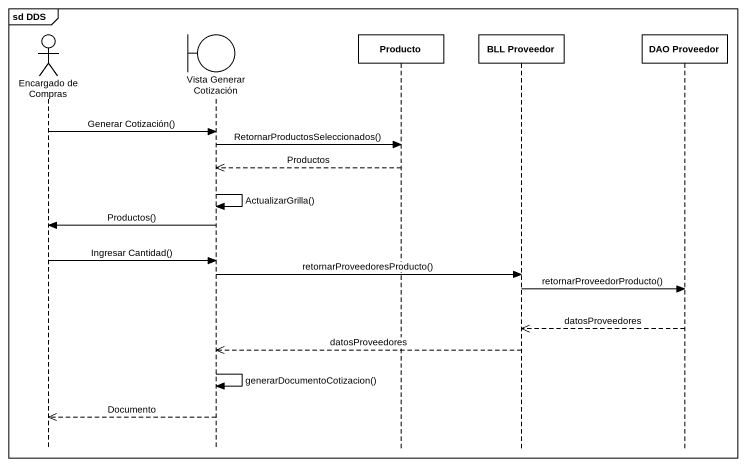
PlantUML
@startuml
mainframe sd DDS
hide footbox
actor "Encargado de Compras" as Encargado_de_Compras
boundary "Vista Generar Cotización" as Vista_Generar_Cotización
participant Producto
participant "BLL Proveedor" as BLL_Proveedor
participant "DAO Proveedor" as DAO_Proveedor

Encargado_de_Compras -> Vista_Generar_Cotización : Generar Cotización()
Vista_Generar_Cotización -> Producto : RetornarProductosSeleccionados()
Producto -->> Vista_Generar_Cotización : Productos
Vista_Generar_Cotización -> Vista_Generar_Cotización : ActualizarGrilla()
Vista_Generar_Cotización -> Encargado_de_Compras : Productos()
Encargado_de_Compras -> Vista_Generar_Cotización : Ingresar Cantidad()
Vista_Generar_Cotización -> BLL_Proveedor : retornarProveedoresProducto()
BLL_Proveedor -> DAO_Proveedor : retornarProveedorProducto()
DAO_Proveedor -->> BLL_Proveedor : datosProveedores
BLL_Proveedor -->> Vista_Generar_Cotización : datosProveedores
Vista_Generar_Cotización -> Vista_Generar_Cotización : generarDocumentoCotizacion()
Vista_Generar_Cotización -->> Encargado_de_Compras : Documento
@enduml
